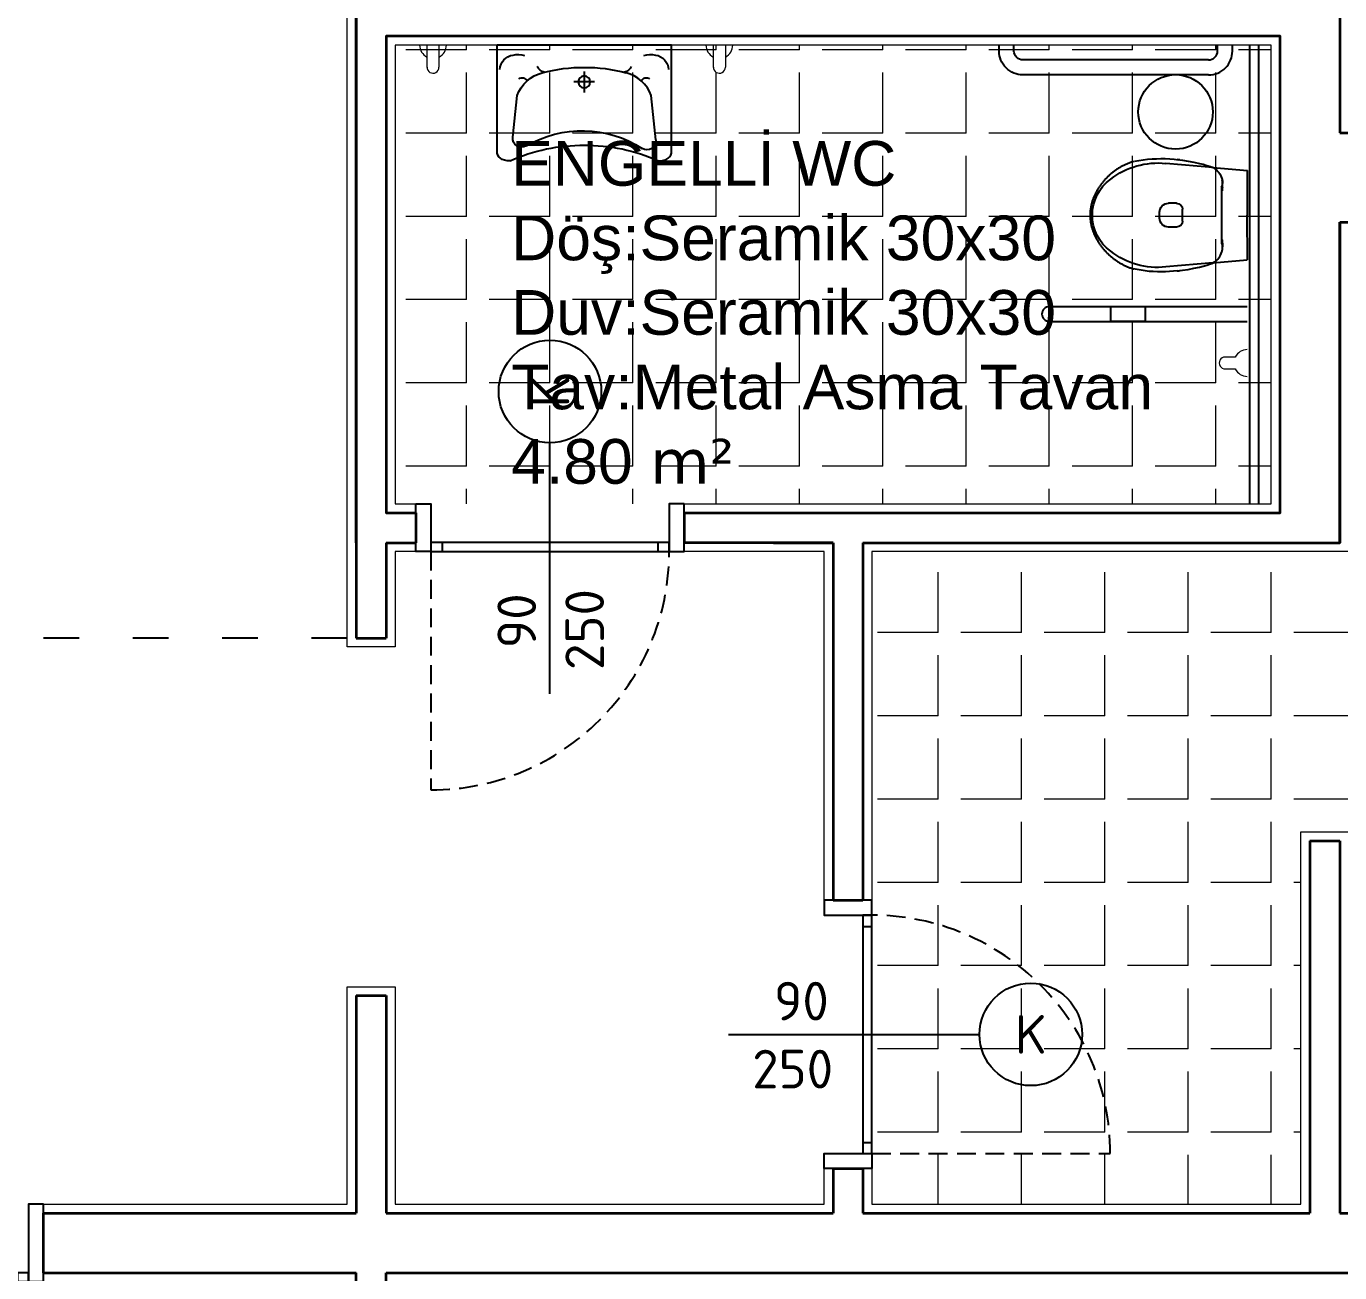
# Model space of a CAD drawing. Header units: millimetres. Extents: x 1443065 to 1517367, y 3763150 to 3779068.
# Drawn here: x 1491921 to 1492361.7, y 3767236.6 to 3767654.9 of the extents above; entities that cross this region are included whole.
import ezdxf
from ezdxf.enums import TextEntityAlignment as Align

# ---------------------------------------------------------------- set-up
doc = ezdxf.new("R2010")
doc.units = ezdxf.units.MM
doc.linetypes.add('ACAD_ISO03W100', pattern=[30, 12, -18])
doc.linetypes.add('HIDDEN', pattern=[9.525, 6.35, -3.175])
for name, color, linetype in [('1 tar halı', 254, 'Continuous'), ('m-DOG_', 4, 'Continuous'), ('m-TFR_', 1, 'Continuous'), ('m-TFR_vitrifiye', 1, 'Continuous'), ('m-YAZ_poz', 7, 'Continuous')]:
    doc.layers.add(name, color=color, linetype=linetype)
for name, color, linetype, lineweight in [('DUVAR', 2, 'Continuous', 35), ('MAHAL', 52, 'Continuous', 13), ('SIVA', 3, 'Continuous', 9), ('tarama', 254, 'Continuous', 5), ('TEFRIS', 165, 'Continuous', 15), ('TEFRİŞ', 102, 'Continuous', 20)]:
    doc.layers.add(name, color=color, linetype=linetype, lineweight=lineweight)
doc.styles.add('mono', font='isocpeur.ttf')
doc.styles.get("Standard").update_dxf_attribs({"font": 'arial.ttf'})

# ---------------------------------------------------------------- blocks, each defined once
blk = doc.blocks.new('90lık')
at = {"layer": 'm-DOG_', "linetype": 'HIDDEN'}
blk.add_line((-5, 13), (-5, 103), dxfattribs=at)
at = {"layer": 'm-DOG_'}
for p, q in [((-81.23, 10), (-81.23, 13)), ((-8.77, 10), (-8.77, 13))]:
    blk.add_line(p, q, dxfattribs=at)
for points in [[(-90, -13), (-85, -13), (-85, 13), (-90, 13)], [(-5, 13), (-85, 13), (-85, 10), (-5, 10)], [(0, -13), (-5, -13), (-5, 13), (0, 13)]]:
    blk.add_lwpolyline(points, close=True, dxfattribs=at)
at = {"layer": 'm-DOG_', "linetype": 'HIDDEN'}
blk.add_arc((-2.66, 15.66), 87.38, 91.5314, 181.7408, dxfattribs=at)
blk = doc.blocks.new('90lık Kqpı')
at = {"layer": 'm-DOG_', "linetype": 'HIDDEN'}
blk.add_line((-8, -5), (-88, -5), dxfattribs=at)
at = {"layer": 'm-DOG_'}
for p, q in [((-5, -8.77), (-8, -8.77)), ((-5, -81.23), (-8, -81.23))]:
    blk.add_line(p, q, dxfattribs=at)
for points in [[(8, 0), (8, -5), (-8, -5), (-8, 0)], [(-8, -5), (-8, -85), (-5, -85), (-5, -5)], [(8, -90), (8, -85), (-8, -85), (-8, -90)]]:
    blk.add_lwpolyline(points, close=True, dxfattribs=at)
at = {"layer": 'm-DOG_', "linetype": 'HIDDEN'}
blk.add_arc((-8, -5), 80, 180, 270, dxfattribs=at)
blk = doc.blocks.new('m-penpoz')
blk.add_line((0, -1.6252), (0, 0))
blk.add_circle((0, 0.332), 0.332)
blk.add_attdef('POZNO', text='', height=0.18).set_placement((0, 0.332), align=Align.MIDDLE)
blk.add_attdef('HEIGHT', text='', height=0.18, rotation=90).set_placement((0.0692, -1.6252), align=Align.TOP_LEFT)
blk.add_attdef('WIDTH', text='', height=0.18, rotation=90).set_placement((0, -1.6252), align=Align.BOTTOM_LEFT)
blk = doc.blocks.new('OCLV1')
for p, q in [((35.55, 29.25), (0, 29.25)), ((0, -29.25), (0, 29.25)), ((30.96, 23.97), (16.92, 22.47)), ((8.88, 0), (15.88, 0)), ((12.38, -3.5), (12.38, 3.5)), ((31.83, -24.06), (16.92, -22.47)), ((35.55, -29.25), (0, -29.25))]:
    blk.add_line(p, q)
blk.add_circle((12.38, 0), 2)
for centre, radius, start, end in [((8.48, 23.14), 5.18, 92.7869, 171.7504), ((10.6, 22.28), 7.43, 167.5161, 197.9013), ((31.28, 20.99), 3, 329.4816, 96.0767), ((94.06, 0.35), 60.45, 156.0466, 180.4214), ((12.68, 20.84), 1.73, 140.2288, 250.2006), ((65.75, 0.66), 37.02, 149.4816, 212.9026), ((6.05, 12.8), 3.15, 10.7732, 69.3648), ((57.85, 0.61), 50.35, 164.4739, 180.7652), ((57.85, -0.61), 50.35, 179.2348, 195.5261), ((94.06, -0.35), 60.45, 179.5786, 203.9534), ((6.05, -12.8), 3.15, 290.6352, 349.2268), ((10.6, -22.28), 7.43, 162.0987, 192.4839), ((12.68, -20.84), 1.73, 109.7994, 219.7712), ((32.15, -21.08), 3, 263.9233, 32.9026), ((8.48, -23.14), 5.18, 188.2496, 267.2131)]:
    blk.add_arc(centre, radius, start, end)
for centre, major_axis, ratio, start_param, end_param in [((35, 24.25), (1.71, 4.87), 0.70459, -1.198851, 0.319239), ((16.1, 15.59), (5.67, 6.26), 0.639354, 0.836924, 2.30376)]:
    blk.add_ellipse(centre, major_axis=major_axis, ratio=ratio, start_param=start_param, end_param=end_param)
at = {"extrusion": (0, 0, -1)}
for centre, major_axis, ratio, start_param, end_param in [((16.1, -15.59), (-5.67, 6.26), 0.639354, 3.978516, 5.445353), ((35, -24.25), (-1.71, 4.87), 0.70459, 1.942741, 3.460831)]:
    blk.add_ellipse(centre, major_axis=major_axis, ratio=ratio, start_param=start_param, end_param=end_param, dxfattribs=at)
blk = doc.blocks.new('Engellei wc lavabo')
at = {"layer": 'TEFRİŞ'}
for p, q in [((-52.73, -7.52), (-52.73, 0)), ((-48.73, 0), (-48.73, -7.47)), ((43.35, -7.52), (43.35, 0)), ((47.35, 0), (47.35, -7.47))]:
    blk.add_line(p, q, dxfattribs=at)
for centre, radius, start, end in [((-50.73, 0), 4.5, 180, 243.6122), ((-50.73, 0), 4.5, 296.3878, 0), ((45.35, 0), 4.5, 180, 243.6122), ((45.35, 0), 4.5, 296.3878, 0), ((-50.73, -7.45), 2, 177.9202, 0.45), ((45.35, -7.45), 2, 177.9202, 0.45)]:
    blk.add_arc(centre, radius, start, end, dxfattribs=at)
at = {"layer": 'm-TFR_', "xscale": -1, "rotation": 90}
blk.add_blockref('OCLV1', (0, 0), dxfattribs=at)
blk = doc.blocks.new('vitra 6107 asma klozet')
for p, q in [((-39.37, 17.62), (-39.11, 17.71)), ((-39.11, 17.71), (-38.85, 17.81)), ((-38.85, 17.81), (-38.58, 17.9)), ((-38.58, 17.9), (-38.31, 17.98)), ((-36.97, 18.26), (-38.31, 17.98)), ((-38.31, 17.98), (-38.07, 18.05)), ((-35.63, 18.5), (-36.97, 18.26)), ((-34.27, 18.69), (-35.63, 18.5)), ((-32.91, 18.84), (-34.27, 18.69)), ((-31.55, 18.94), (-32.91, 18.84)), ((-30.18, 19), (-31.55, 18.94)), ((-28.81, 19.02), (-30.18, 19)), ((-27.45, 19), (-28.81, 19.02)), ((-26.08, 18.93), (-27.45, 19)), ((-24.72, 18.82), (-26.08, 18.93)), ((-23.36, 18.66), (-24.72, 18.82)), ((-23.53, 18.68), (-23.36, 18.66)), ((-23.36, 18.66), (-22.98, 18.62)), ((-22.98, 18.62), (-22.61, 18.57)), ((-22.61, 18.57), (-21.77, 18.47)), ((-21.77, 18.47), (-19.87, 18.18)), ((-19.87, 18.18), (-17.98, 17.82)), ((-17.98, 17.82), (-16.1, 17.39)), ((-46.65, 13.08), (-46.45, 13.28)), ((-46.45, 13.28), (-46.24, 13.46)), ((-46.24, 13.46), (-46.03, 13.65)), ((-46.03, 13.65), (-45.82, 13.83)), ((-45.82, 13.83), (-45.6, 14.01)), ((-45.6, 14.01), (-45.39, 14.19)), ((-45.39, 14.19), (-45.17, 14.37)), ((-45.17, 14.37), (-44.95, 14.54)), ((-44.95, 14.54), (-44.73, 14.71)), ((-44.73, 14.71), (-44.5, 14.87)), ((-44.5, 14.87), (-44.28, 15.03)), ((-44.28, 15.03), (-44.05, 15.19)), ((-44.05, 15.19), (-43.82, 15.34)), ((-43.82, 15.34), (-43.59, 15.5)), ((-43.59, 15.5), (-43.36, 15.65)), ((-43.36, 15.65), (-43.12, 15.79)), ((-43.12, 15.79), (-42.88, 15.94)), ((-42.88, 15.94), (-42.64, 16.08)), ((-42.64, 16.08), (-42.4, 16.22)), ((-42.4, 16.22), (-42.16, 16.35)), ((-42.16, 16.35), (-41.91, 16.48)), ((-41.91, 16.48), (-41.66, 16.61)), ((-41.66, 16.61), (-41.41, 16.74)), ((-41.41, 16.74), (-41.16, 16.86)), ((-41.16, 16.86), (-40.91, 16.98)), ((-40.91, 16.98), (-40.66, 17.09)), ((-40.66, 17.09), (-40.41, 17.2)), ((-40.41, 17.2), (-40.15, 17.31)), ((-40.15, 17.31), (-39.89, 17.42)), ((-39.89, 17.42), (-39.63, 17.52)), ((-39.63, 17.52), (-39.37, 17.62)), ((-11.59, 16.01), (-27.38, 17.38)), ((-16.1, 17.39), (-14.85, 17.08)), ((-14.85, 17.08), (-13.61, 16.73)), ((-13.61, 16.73), (-12.37, 16.34)), ((-12.37, 16.34), (-11.91, 16.16)), ((-11.91, 16.16), (-11.46, 15.95)), ((-11.59, 16.01), (0, 15)), ((-11.46, 15.95), (-11.02, 15.69)), ((-11.02, 15.69), (-10.6, 15.39)), ((-10.6, 15.39), (-10.22, 15.07)), ((-10.22, 15.07), (-9.87, 14.71)), ((-9.87, 14.71), (-9.54, 14.32)), ((-9.54, 14.32), (-9.25, 13.9)), ((-9.25, 13.9), (-8.96, 13.4)), ((-8.96, 13.4), (-8.72, 12.87)), ((0.03, 15), (0, 0)), ((-50.16, 8.77), (-50.01, 9.01)), ((-50.01, 9.01), (-49.86, 9.24)), ((-49.86, 9.24), (-49.71, 9.47)), ((-49.71, 9.47), (-49.55, 9.7)), ((-49.55, 9.7), (-49.39, 9.93)), ((-49.39, 9.93), (-49.22, 10.16)), ((-49.22, 10.16), (-49.06, 10.39)), ((-49.06, 10.39), (-48.89, 10.61)), ((-48.89, 10.61), (-48.72, 10.83)), ((-48.72, 10.83), (-48.54, 11.05)), ((-48.54, 11.05), (-48.37, 11.26)), ((-48.37, 11.26), (-48.19, 11.47)), ((-48.19, 11.47), (-48, 11.68)), ((-48, 11.68), (-47.82, 11.89)), ((-47.82, 11.89), (-47.63, 12.09)), ((-47.63, 12.09), (-47.44, 12.3)), ((-47.44, 12.3), (-47.25, 12.5)), ((-47.25, 12.5), (-47.05, 12.7)), ((-47.05, 12.7), (-46.85, 12.89)), ((-46.85, 12.89), (-46.65, 13.08)), ((-8.72, 12.87), (-8.53, 12.32)), ((-8.7, 9.61), (-8.72, 9.65)), ((-8.72, 9.65), (-8.72, 9.65)), ((-8.69, 9.58), (-8.7, 9.61)), ((-8.7, 9.55), (-8.67, 9.56)), ((-8.69, 9.55), (-8.7, 9.55)), ((-8.69, -9.58), (-8.69, 9.58)), ((-8.68, 9.55), (-8.69, 9.55)), ((-8.5, 9.5), (-8.69, 9.5)), ((-8.64, 9.55), (-8.68, 9.55)), ((-8.67, 9.56), (-8.64, 9.58)), ((-8.64, 9.58), (-8.62, 9.61)), ((-8.61, 9.55), (-8.64, 9.55)), ((-8.62, 9.61), (-8.62, 9.65)), ((-8.57, 9.55), (-8.61, 9.55)), ((-8.55, 9.55), (-8.57, 9.55)), ((-8.52, 9.56), (-8.55, 9.55)), ((-8.53, 12.31), (-8.52, 12.29)), ((-8.52, 12.29), (-8.52, 12.27)), ((-8.52, 12.27), (-8.51, 12.24)), ((-8.5, 9.56), (-8.52, 9.56)), ((-8.51, 12.24), (-8.5, 12.2)), ((-8.5, 12.2), (-8.49, 12.16)), ((-8.49, 9.56), (-8.5, 9.56)), ((-8.45, 9.5), (-8.5, 9.5)), ((-8.49, 12.16), (-8.48, 12.13)), ((-8.47, 9.56), (-8.49, 9.56)), ((-8.48, 12.13), (-8.47, 12.1)), ((-8.47, 12.1), (-8.46, 12.07)), ((-8.46, 9.56), (-8.47, 9.56)), ((-8.46, 12.07), (-8.45, 12.04)), ((-8.45, 9.56), (-8.46, 9.56)), ((-8.45, 12.04), (-8.45, 12.02)), ((-8.45, 12.02), (-8.44, 12)), ((-8.45, 9.56), (-8.45, 9.56)), ((-8.44, 9.56), (-8.45, 9.56)), ((-8.44, 9.5), (-8.45, 9.5)), ((-8.44, 12), (-8.44, 11.98)), ((-8.44, 11.98), (-8.43, 11.98)), ((-8.44, 11.92), (-8.4, 11.74)), ((-8.43, 9.57), (-8.44, 9.57)), ((-8.44, 9.57), (-8.44, 9.56)), ((-8.43, 11.98), (-8.43, 11.98)), ((-8.43, 11.96), (-8.35, 11.53)), ((-8.39, 9.59), (-8.43, 9.57)), ((-8.43, 9.57), (-8.43, 9.57)), ((-8.43, 9.57), (-8.43, 9.57)), ((-8.4, 11.74), (-8.37, 11.57)), ((-8.35, 9.6), (-8.39, 9.59)), ((-8.37, 11.57), (-8.34, 11.35)), ((-8.35, 11.53), (-8.3, 11.09)), ((-8.35, 9.6), (-8.32, 9.62)), ((-8.34, 11.35), (-8.32, 11.12)), ((-8.32, 11.12), (-8.31, 10.89)), ((-8.32, 9.62), (-8.3, 9.66)), ((-8.31, 10.89), (-8.3, 10.66)), ((-8.3, 11.09), (-8.29, 10.66)), ((-8.3, 10.66), (-8.3, 10.18)), ((-8.3, 10.66), (-8.29, 10.66)), ((-8.3, 10.18), (-8.3, 9.7)), ((-8.3, 9.66), (-8.29, 9.69)), ((-8.29, 10.13), (-8.29, 10.66)), ((-8.29, 9.69), (-8.29, 10.13)), ((-8.29, 9.35), (-8.29, 8.44)), ((-52.17, 4.27), (-52.11, 4.5)), ((-52.11, 4.5), (-52.04, 4.73)), ((-52.04, 4.73), (-51.97, 4.96)), ((-51.97, 4.96), (-51.89, 5.18)), ((-51.89, 5.18), (-51.81, 5.4)), ((-51.81, 5.4), (-51.73, 5.63)), ((-51.73, 5.63), (-51.64, 5.85)), ((-51.64, 5.85), (-51.55, 6.07)), ((-51.55, 6.07), (-51.46, 6.29)), ((-51.46, 6.29), (-51.36, 6.51)), ((-51.36, 6.51), (-51.26, 6.74)), ((-51.26, 6.74), (-51.16, 6.96)), ((-51.16, 6.96), (-51.05, 7.18)), ((-51.05, 7.18), (-50.94, 7.4)), ((-50.94, 7.4), (-50.82, 7.62)), ((-50.82, 7.62), (-50.7, 7.84)), ((-50.7, 7.84), (-50.57, 8.07)), ((-50.57, 8.07), (-50.44, 8.3)), ((-50.44, 8.3), (-50.3, 8.54)), ((-50.3, 8.54), (-50.16, 8.77)), ((-8.6, 8.12), (-8.69, 8.11)), ((-8.58, 8.13), (-8.6, 8.12)), ((-8.56, 8.13), (-8.58, 8.13)), ((-8.55, 8.13), (-8.56, 8.13)), ((-8.53, 8.14), (-8.55, 8.13)), ((-8.52, 8.14), (-8.53, 8.14)), ((-8.5, 8.14), (-8.52, 8.14)), ((-8.49, 8.15), (-8.5, 8.14)), ((-8.47, 8.16), (-8.49, 8.15)), ((-8.46, 8.16), (-8.47, 8.16)), ((-8.44, 8.17), (-8.46, 8.16)), ((-8.42, 8.18), (-8.44, 8.17)), ((-8.4, 8.2), (-8.42, 8.18)), ((-8.39, 8.21), (-8.4, 8.2)), ((-8.37, 8.23), (-8.39, 8.21)), ((-8.35, 8.25), (-8.37, 8.23)), ((-8.34, 8.27), (-8.35, 8.25)), ((-8.32, 8.29), (-8.34, 8.27)), ((-8.31, 8.32), (-8.32, 8.29)), ((-8.3, 8.35), (-8.31, 8.32)), ((-8.29, 8.38), (-8.3, 8.35)), ((-8.29, 8.43), (-8.29, 8.41)), ((-8.29, 8.41), (-8.29, 8.38)), ((-52.75, 0.47), (-52.74, 0.71)), ((-52.75, 0.23), (-52.75, 0.47)), ((-52.75, 0.12), (-52.75, 0.23)), ((-52.75, 0), (-52.75, 0.12)), ((-52.75, -0.04), (-52.75, 0)), ((-52.75, 0), (-52.75, 0)), ((-52.75, 0), (-52.75, 0)), ((-52.74, 0.71), (-52.73, 0.95)), ((-52.73, 0.95), (-52.71, 1.19)), ((-52.71, 1.19), (-52.69, 1.43)), ((-52.69, 1.43), (-52.67, 1.67)), ((-52.67, 1.67), (-52.64, 1.91)), ((-52.64, 1.91), (-52.61, 2.15)), ((-52.61, 2.15), (-52.57, 2.38)), ((-52.57, 2.38), (-52.54, 2.62)), ((-52.54, 2.62), (-52.5, 2.86)), ((-52.5, 2.86), (-52.45, 3.1)), ((-52.45, 3.1), (-52.4, 3.33)), ((-52.4, 3.33), (-52.35, 3.57)), ((-52.35, 3.57), (-52.29, 3.8)), ((-52.29, 3.8), (-52.23, 4.04)), ((-52.23, 4.04), (-52.17, 4.27)), ((-29.44, 1), (-29.44, -1)), ((-23.71, 4), (-26.44, 4)), ((-21.71, 2), (-21.71, -2)), ((0, -15), (0, 0)), ((-52.75, -0.08), (-52.75, -0.04)), ((-52.75, -0.32), (-52.75, -0.08)), ((-52.74, -0.56), (-52.75, -0.32)), ((-52.73, -0.8), (-52.74, -0.56)), ((-52.72, -1.04), (-52.73, -0.8)), ((-52.7, -1.28), (-52.72, -1.04)), ((-52.68, -1.52), (-52.7, -1.28)), ((-52.66, -1.75), (-52.68, -1.52)), ((-52.63, -1.99), (-52.66, -1.75)), ((-52.6, -2.23), (-52.63, -1.99)), ((-52.56, -2.47), (-52.6, -2.23)), ((-52.52, -2.71), (-52.56, -2.47)), ((-52.48, -2.94), (-52.52, -2.71)), ((-52.43, -3.18), (-52.48, -2.94)), ((-52.38, -3.42), (-52.43, -3.18)), ((-52.33, -3.65), (-52.38, -3.42)), ((-52.27, -3.88), (-52.33, -3.65)), ((-52.22, -4.11), (-52.27, -3.88)), ((-52.15, -4.34), (-52.22, -4.11)), ((-52.09, -4.57), (-52.15, -4.34)), ((-23.71, -4), (-26.44, -4)), ((-52.02, -4.8), (-52.09, -4.57)), ((-51.94, -5.03), (-52.02, -4.8)), ((-51.86, -5.25), (-51.94, -5.03)), ((-51.78, -5.48), (-51.86, -5.25)), ((-51.7, -5.71), (-51.78, -5.48)), ((-51.61, -5.94), (-51.7, -5.71)), ((-51.51, -6.16), (-51.61, -5.94)), ((-51.42, -6.39), (-51.51, -6.16)), ((-51.32, -6.62), (-51.42, -6.39)), ((-51.21, -6.85), (-51.32, -6.62)), ((-51.1, -7.07), (-51.21, -6.85)), ((-50.99, -7.29), (-51.1, -7.07)), ((-50.89, -7.5), (-50.99, -7.29)), ((-50.76, -7.74), (-50.89, -7.5)), ((-50.62, -7.98), (-50.76, -7.74)), ((-50.49, -8.22), (-50.62, -7.98)), ((-50.35, -8.46), (-50.49, -8.22)), ((-50.2, -8.7), (-50.35, -8.46)), ((-50.05, -8.94), (-50.2, -8.7)), ((-8.69, -8.11), (-8.6, -8.12)), ((-8.6, -8.12), (-8.58, -8.13)), ((-8.58, -8.13), (-8.56, -8.13)), ((-8.56, -8.13), (-8.55, -8.13)), ((-8.55, -8.13), (-8.53, -8.14)), ((-8.53, -8.14), (-8.51, -8.14)), ((-8.51, -8.14), (-8.5, -8.15)), ((-8.5, -8.15), (-8.48, -8.15)), ((-8.48, -8.15), (-8.46, -8.16)), ((-8.46, -8.16), (-8.44, -8.17)), ((-8.44, -8.17), (-8.43, -8.18)), ((-8.43, -8.18), (-8.41, -8.2)), ((-8.41, -8.2), (-8.39, -8.21)), ((-8.39, -8.21), (-8.37, -8.23)), ((-8.37, -8.23), (-8.35, -8.25)), ((-8.35, -8.25), (-8.33, -8.28)), ((-8.33, -8.28), (-8.32, -8.3)), ((-8.32, -8.3), (-8.31, -8.33)), ((-8.31, -8.33), (-8.3, -8.36)), ((-8.3, -8.36), (-8.29, -8.39)), ((-8.29, -8.39), (-8.29, -8.42)), ((-8.29, -8.42), (-8.29, -8.43)), ((-8.29, -8.43), (-8.29, -8.44)), ((-8.29, -8.43), (-8.29, -9.35)), ((-49.9, -9.18), (-50.05, -8.94)), ((-49.75, -9.41), (-49.9, -9.18)), ((-49.59, -9.64), (-49.75, -9.41)), ((-49.43, -9.87), (-49.59, -9.64)), ((-49.27, -10.1), (-49.43, -9.87)), ((-49.1, -10.33), (-49.27, -10.1)), ((-48.93, -10.55), (-49.1, -10.33)), ((-48.76, -10.77), (-48.93, -10.55)), ((-48.59, -10.99), (-48.76, -10.77)), ((-48.41, -11.2), (-48.59, -10.99)), ((-48.23, -11.42), (-48.41, -11.2)), ((-48.05, -11.63), (-48.23, -11.42)), ((-47.87, -11.83), (-48.05, -11.63)), ((-47.68, -12.04), (-47.87, -11.83)), ((-47.49, -12.24), (-47.68, -12.04)), ((-47.3, -12.45), (-47.49, -12.24)), ((-47.1, -12.64), (-47.3, -12.45)), ((-46.91, -12.84), (-47.1, -12.64)), ((-46.71, -13.03), (-46.91, -12.84)), ((-46.5, -13.22), (-46.71, -13.03)), ((-8.96, -13.4), (-8.72, -12.87)), ((-8.7, -9.61), (-8.72, -9.65)), ((-8.72, -9.65), (-8.72, -9.65)), ((-8.72, -12.87), (-8.53, -12.32)), ((-8.7, -9.55), (-8.67, -9.56)), ((-8.69, -9.58), (-8.7, -9.61)), ((-8.5, -9.5), (-8.69, -9.5)), ((-8.67, -9.55), (-8.66, -9.55)), ((-8.67, -9.56), (-8.64, -9.58)), ((-8.66, -9.55), (-8.64, -9.55)), ((-8.64, -9.55), (-8.61, -9.55)), ((-8.64, -9.58), (-8.62, -9.61)), ((-8.62, -9.61), (-8.62, -9.65)), ((-8.61, -9.55), (-8.58, -9.55)), ((-8.58, -9.55), (-8.55, -9.55)), ((-8.55, -9.55), (-8.52, -9.56)), ((-8.53, -12.32), (-8.51, -12.26)), ((-8.52, -9.56), (-8.5, -9.56)), ((-8.51, -12.26), (-8.48, -12.13)), ((-8.45, -9.5), (-8.5, -9.5)), ((-8.5, -9.56), (-8.49, -9.56)), ((-8.49, -9.56), (-8.47, -9.56)), ((-8.48, -12.13), (-8.45, -12.02)), ((-8.47, -9.56), (-8.45, -9.56)), ((-8.44, -9.5), (-8.45, -9.5)), ((-8.45, -9.56), (-8.44, -9.56)), ((-8.45, -9.56), (-8.45, -9.56)), ((-8.45, -12.02), (-8.43, -11.96)), ((-8.44, -9.56), (-8.44, -9.57)), ((-8.44, -9.57), (-8.43, -9.57)), ((-8.4, -11.74), (-8.44, -11.91)), ((-8.43, -9.57), (-8.43, -9.57)), ((-8.43, -9.57), (-8.39, -9.59)), ((-8.43, -9.57), (-8.43, -9.57)), ((-8.43, -11.96), (-8.33, -11.37)), ((-8.43, -11.96), (-8.43, -11.96)), ((-8.37, -11.57), (-8.4, -11.74)), ((-8.39, -9.59), (-8.35, -9.6)), ((-8.34, -11.35), (-8.37, -11.57)), ((-8.35, -9.6), (-8.32, -9.62)), ((-8.32, -11.12), (-8.34, -11.35)), ((-8.33, -11.37), (-8.3, -11.02)), ((-8.32, -9.62), (-8.3, -9.66)), ((-8.31, -10.89), (-8.32, -11.12)), ((-8.3, -10.66), (-8.31, -10.89)), ((-8.3, -9.66), (-8.29, -9.69)), ((-8.3, -9.7), (-8.3, -10.18)), ((-8.3, -10.18), (-8.3, -10.66)), ((-8.3, -10.66), (-8.29, -10.66)), ((-8.3, -11.02), (-8.29, -10.66)), ((-8.29, -9.69), (-8.29, -10.18)), ((-8.29, -10.18), (-8.29, -10.66)), ((-46.3, -13.41), (-46.5, -13.22)), ((-46.09, -13.6), (-46.3, -13.41)), ((-45.88, -13.78), (-46.09, -13.6)), ((-45.67, -13.96), (-45.88, -13.78)), ((-45.45, -14.14), (-45.67, -13.96)), ((-45.23, -14.31), (-45.45, -14.14)), ((-45.02, -14.49), (-45.23, -14.31)), ((-44.8, -14.65), (-45.02, -14.49)), ((-44.57, -14.82), (-44.8, -14.65)), ((-44.34, -14.98), (-44.57, -14.82)), ((-44.11, -15.15), (-44.34, -14.98)), ((-43.88, -15.3), (-44.11, -15.15)), ((-43.65, -15.46), (-43.88, -15.3)), ((-43.42, -15.61), (-43.65, -15.46)), ((-43.18, -15.76), (-43.42, -15.61)), ((-42.94, -15.9), (-43.18, -15.76)), ((-42.7, -16.04), (-42.94, -15.9)), ((-42.46, -16.18), (-42.7, -16.04)), ((-42.22, -16.32), (-42.46, -16.18)), ((-41.97, -16.45), (-42.22, -16.32)), ((-41.73, -16.58), (-41.97, -16.45)), ((-41.48, -16.7), (-41.73, -16.58)), ((-41.23, -16.83), (-41.48, -16.7)), ((-40.98, -16.94), (-41.23, -16.83)), ((-40.73, -17.06), (-40.98, -16.94)), ((-40.48, -17.17), (-40.73, -17.06)), ((-40.22, -17.28), (-40.48, -17.17)), ((-39.96, -17.39), (-40.22, -17.28)), ((-39.7, -17.49), (-39.96, -17.39)), ((-39.44, -17.59), (-39.7, -17.49)), ((-39.18, -17.69), (-39.44, -17.59)), ((-11.59, -16.01), (-27.38, -17.38)), ((-17.98, -17.82), (-16.1, -17.39)), ((-16.1, -17.39), (-14.85, -17.08)), ((-14.85, -17.08), (-13.61, -16.73)), ((-13.61, -16.73), (-12.37, -16.34)), ((-12.37, -16.34), (-11.91, -16.16)), ((-11.91, -16.16), (-11.46, -15.95)), ((-11.59, -16.01), (0.04, -15)), ((-11.46, -15.95), (-11.02, -15.69)), ((-11.02, -15.69), (-10.6, -15.39)), ((-10.6, -15.39), (-10.22, -15.07)), ((-10.22, -15.07), (-9.87, -14.71)), ((-9.87, -14.71), (-9.54, -14.32)), ((-9.54, -14.32), (-9.25, -13.9)), ((-9.25, -13.9), (-8.96, -13.4)), ((-38.91, -17.78), (-39.18, -17.69)), ((-38.65, -17.87), (-38.91, -17.78)), ((-38.38, -17.96), (-38.65, -17.87)), ((-38.07, -18.05), (-38.38, -17.96)), ((-37.85, -18.12), (-36.39, -18.39)), ((-36.39, -18.39), (-34.92, -18.6)), ((-34.92, -18.6), (-33.45, -18.77)), ((-33.45, -18.77), (-31.97, -18.89)), ((-31.97, -18.89), (-30.5, -18.97)), ((-30.5, -18.97), (-29.01, -19)), ((-29.01, -19), (-27.53, -18.98)), ((-27.53, -18.98), (-26.05, -18.91)), ((-26.05, -18.91), (-24.58, -18.79)), ((-24.58, -18.79), (-23.11, -18.63)), ((-23.11, -18.63), (-23.49, -18.67)), ((-22.88, -18.61), (-23.11, -18.63)), ((-22.65, -18.58), (-22.88, -18.61)), ((-22.65, -18.58), (-21.77, -18.47)), ((-21.77, -18.47), (-19.87, -18.18)), ((-19.87, -18.18), (-17.98, -17.82))]:
    blk.add_line(p, q)
for centre, radius, start, end in [((-30.06, -8.21), 25.73, 84.0221, 127.7815), ((-37, 0), 15, 126.0666, 180), ((-8.44, 9.35), 0.15, 0, 90), ((-37, 0), 15, 180, 233.9334), ((-26.44, 1), 3, 90, 180), ((-23.71, 2), 2, 0, 90), ((-26.44, -1), 3, 180, 270), ((-23.71, -2), 2, 270, 0), ((-30.06, 8.21), 25.73, 232.2185, 275.9779), ((-8.44, -9.35), 0.15, 270, 0)]:
    blk.add_arc(centre, radius, start, end)

msp = doc.modelspace()

# ---------------------------------------------------------------- hatches: boundary and pattern name
at = {"layer": 'tarama'}
h = msp.add_hatch(dxfattribs=at)
h.set_pattern_fill('ANGLE', color=256, scale=4, angle=90, style=0)
h.set_pattern_definition([(90, (-1408.13, -59043.409), (-27.94, 2e-15), [20.32, -7.62]), (180, (-1408.13, -59043.409), (-3e-15, -27.94), [20.32, -7.62])])
h.paths.add_polyline_path([(1492044.74, 3767494.56), (1492338.74, 3767494.56), (1492338.74, 3767648.56), (1492044.74, 3767648.56)])
h = msp.add_hatch(dxfattribs=at)
h.set_pattern_fill('ANGLE', color=256, scale=4, angle=90, style=0)
h.set_pattern_definition([(90, (-15163.95, -59043.389), (-27.94, 2e-15), [20.32, -7.62]), (180, (-15163.95, -59043.389), (-3e-15, -27.94), [20.32, -7.62])])
h.paths.add_polyline_path([(1492204.74, 3767259.56), (1492348.74, 3767259.56), (1492348.74, 3767384.56), (1492364.74, 3767384.56), (1492364.74, 3767316.56), (1492628.74, 3767316.56), (1492628.74, 3767329.58), (1492764.74, 3767329.58), (1492764.74, 3767259.58), (1493351.55, 3767259.58), (1493351.55, 3767436.08), (1493335.99, 3767436.08), (1493335.99, 3767452.08), (1493351.55, 3767452.08), (1493351.55, 3767586.08), (1493250.99, 3767586.08), (1493250.99, 3767452.08), (1493261.99, 3767452.08), (1493261.99, 3767436.08), (1493219.99, 3767436.08), (1493219.99, 3767452.08), (1493234.99, 3767452.08), (1493234.99, 3767586.08), (1493134.42, 3767586.08), (1493134.42, 3767452.08), (1493145.99, 3767452.08), (1493145.99, 3767436.08), (1493094.86, 3767436.08), (1493094.86, 3767452.08), (1493118.42, 3767452.08), (1493118.42, 3767586.08), (1493009.86, 3767586.08), (1493009.86, 3767452.08), (1493020.86, 3767452.08), (1493020.86, 3767436.08), (1492978.86, 3767436.08), (1492978.86, 3767452.08), (1492993.86, 3767452.08), (1492993.86, 3767586.08), (1492893.3, 3767586.08), (1492893.3, 3767452.08), (1492904.86, 3767452.08), (1492904.86, 3767436.08), (1492864.74, 3767436.08), (1492864.74, 3767452.08), (1492877.3, 3767452.08), (1492877.3, 3767586.08), (1492774.74, 3767586.08), (1492774.74, 3767452.08), (1492790.74, 3767452.08), (1492790.74, 3767436.08), (1492758.74, 3767436.08), (1492758.74, 3767529.08), (1492364.74, 3767529.08), (1492364.74, 3767478.56), (1492204.74, 3767478.56)])

# ---------------------------------------------------------------- linework, layer by layer
at = {"layer": '1 tar halı', "linetype": 'ACAD_ISO03W100'}
msp.add_line((1492028.74, 3767449.56), (1491819.8, 3767449.56), dxfattribs=at)
at = {"layer": 'DUVAR'}
for p, q in [((1492361.74, 3767619.08), (1492751.74, 3767619.08)), ((1492361.74, 3767589.08), (1492761.74, 3767589.08)), ((1492051.74, 3767491.56), (1492051.74, 3767481.56)), ((1492141.74, 3767491.56), (1492141.74, 3767481.56)), ((1492041.74, 3767481.56), (1492041.74, 3767449.56)), ((1492191.74, 3767481.56), (1492141.74, 3767481.56)), ((1492191.74, 3767481.56), (1492191.74, 3767361.56)), ((1492201.74, 3767481.56), (1492201.74, 3767361.56)), ((1492031.74, 3767449.56), (1492041.74, 3767449.56)), ((1492351.74, 3767381.56), (1492351.74, 3767256.56)), ((1492361.74, 3767381.56), (1492361.74, 3767256.56)), ((1492191.74, 3767361.56), (1492201.74, 3767361.56)), ((1492031.74, 3767329.56), (1492031.74, 3767256.56)), ((1492031.74, 3767329.56), (1492041.74, 3767329.56)), ((1492041.74, 3767329.56), (1492041.74, 3767256.56)), ((1492191.74, 3767271.56), (1492201.74, 3767271.56)), ((1492191.74, 3767271.56), (1492191.74, 3767256.56)), ((1492201.74, 3767271.56), (1492201.74, 3767256.56)), ((1491926.8, 3767256.58), (1492031.74, 3767256.58)), ((1491926.8, 3767236.58), (1491926.8, 3767256.58)), ((1492041.74, 3767256.56), (1492191.74, 3767256.56)), ((1492201.74, 3767256.56), (1492351.74, 3767256.56)), ((1492361.74, 3767256.56), (1492631.74, 3767256.56)), ((1491926.8, 3767236.58), (1492031.74, 3767236.58)), ((1492031.74, 3767226.58), (1492031.74, 3767236.58)), ((1492041.74, 3767236.58), (1492631.74, 3767236.58)), ((1492041.74, 3767226.58), (1492041.74, 3767236.58))]:
    msp.add_line(p, q, dxfattribs=at)
for points in [[(1492031.74, 3767481.56), (1492031.74, 3767847.57)], [(1492031.74, 3767811.56), (1492031.74, 3767449.56)], [(1492201.74, 3767811.56), (1492361.74, 3767811.56), (1492361.74, 3767619.08)], [(1492031.74, 3767661.56), (1492031.74, 3767481.56)], [(1492341.74, 3767651.56), (1492041.74, 3767651.56)], [(1492141.74, 3767491.56), (1492341.74, 3767491.56), (1492341.74, 3767651.56), (1492041.74, 3767651.56), (1492041.74, 3767491.56), (1492051.74, 3767491.56)], [(1492201.74, 3767481.56), (1492361.74, 3767481.56), (1492361.74, 3767589.08)], [(1492361.74, 3767589.08), (1492361.74, 3767481.56)], [(1492041.74, 3767481.56), (1492051.74, 3767481.56)], [(1492171.74, 3767481.56), (1492191.74, 3767481.56)], [(1492351.74, 3767381.56), (1492361.74, 3767381.56)], [(1492031.74, 3767329.56), (1492041.74, 3767329.56)]]:
    msp.add_lwpolyline(points, dxfattribs=at)
at = {"layer": 'm-TFR_'}
for points in [[(1492317.73, 3767638.56), (1492255.44, 3767638.56, -0.414214), (1492247.44, 3767646.56), (1492247.44, 3767648.56)], [(1492317.73, 3767643.56), (1492255.44, 3767643.56, -0.414214), (1492252.44, 3767646.56), (1492252.44, 3767648.56)], [(1492317.73, 3767643.56, 0.414214), (1492320.73, 3767646.56), (1492320.73, 3767648.56)], [(1492317.73, 3767638.56, 0.414214), (1492325.73, 3767646.56), (1492325.73, 3767648.56)]]:
    msp.add_lwpolyline(points, format="xyb", dxfattribs=at)
at = {"layer": 'm-TFR_vitrifiye'}
for p, q in [((1492331.55, 3767494.56), (1492331.55, 3767648.56)), ((1492334.55, 3767494.56), (1492334.55, 3767648.56)), ((1492361.74, 3767619.08), (1492751.74, 3767619.08)), ((1492264.32, 3767560.8), (1492330.73, 3767560.8)), ((1492264.32, 3767555.8), (1492330.73, 3767555.8))]:
    msp.add_line(p, q, dxfattribs=at)
msp.add_lwpolyline([(1492296.47, 3767555.8), (1492284.88, 3767555.8), (1492284.88, 3767560.8), (1492296.47, 3767560.8)], close=True, dxfattribs=at)
msp.add_circle((1492306.65, 3767626.12), 12.5, dxfattribs=at)
msp.add_arc((1492264.32, 3767558.3), 2.5, 90, 270, dxfattribs=at)
at = {"layer": 'SIVA'}
for points in [[(1492051.74, 3767478.56), (1492044.74, 3767478.56), (1492044.74, 3767446.56), (1492028.74, 3767446.56), (1492028.74, 3767850.57), (1492044.74, 3767850.57), (1492044.74, 3767814.56), (1492051.74, 3767814.56)], [(1492141.74, 3767494.56), (1492338.74, 3767494.56), (1492338.74, 3767648.56), (1492044.74, 3767648.56), (1492044.74, 3767494.56), (1492051.74, 3767494.56)], [(1493020.86, 3767436.08), (1492978.86, 3767436.08), (1492978.86, 3767452.08), (1492993.86, 3767452.08), (1492993.86, 3767586.08), (1492893.3, 3767586.08), (1492893.3, 3767452.08), (1492904.86, 3767452.08), (1492904.86, 3767436.08), (1492864.74, 3767436.08), (1492864.74, 3767452.08), (1492877.3, 3767452.08), (1492877.3, 3767586.08), (1492774.74, 3767586.08), (1492774.74, 3767452.08), (1492790.74, 3767452.08), (1492790.74, 3767436.08), (1492758.74, 3767436.08), (1492758.74, 3767586.08), (1492364.74, 3767586.08), (1492364.74, 3767478.56), (1492204.74, 3767478.56), (1492204.74, 3767361.56)], [(1492188.74, 3767361.56), (1492188.74, 3767478.56), (1492141.74, 3767478.56)], [(1492204.74, 3767271.56), (1492204.74, 3767259.56), (1492348.74, 3767259.56), (1492348.74, 3767384.56), (1492364.74, 3767384.56), (1492364.74, 3767259.56), (1492628.74, 3767259.56), (1492628.74, 3767329.58), (1492764.74, 3767329.58), (1492764.74, 3767259.58), (1493351.55, 3767259.58)], [(1491926.8, 3767259.58), (1492028.74, 3767259.58), (1492028.74, 3767332.56), (1492044.74, 3767332.56), (1492044.74, 3767259.56), (1492188.74, 3767259.56), (1492188.74, 3767271.56)]]:
    msp.add_lwpolyline(points, dxfattribs=at)
at = {"layer": 'TEFRİŞ'}
for p, q in [((1492326.69, 3767543.86), (1492323.26, 3767543.86)), ((1492323.2, 3767539.86), (1492326.69, 3767539.86))]:
    msp.add_line(p, q, dxfattribs=at)
for centre, radius, start, end in [((1492323.28, 3767541.86), 2, 89.55, 272.0798), ((1492330.73, 3767541.86), 4.5, 90, 153.6122), ((1492330.73, 3767541.86), 4.5, 206.3878, 270)]:
    msp.add_arc(centre, radius, start, end, dxfattribs=at)

# ---------------------------------------------------------------- block references
at = {"layer": 'm-TFR_vitrifiye', "xscale": -1, "rotation": 180}
msp.add_blockref('vitra 6107 asma klozet', (1492330.73, 3767591.46), dxfattribs=at)
at = {"layer": 'm-TFR_vitrifiye', "rotation": 180}
msp.add_blockref('90lık', (1491836.8, 3767246.58), dxfattribs=at)
at = {"layer": 'm-YAZ_poz'}
ref = msp.add_blockref('m-penpoz', (1492096.74, 3767515.1), dxfattribs=dict(at, xscale=51.83999999999998, yscale=51.83999999999998, zscale=51.83999999999998, rotation=0.0004505966874107999))
ref.add_attrib('WIDTH', '90', dxfattribs={"layer": '0', "height": 12.96, "rotation": 90, "style": 'mono'}).set_placement((1492095.95, 3767464.55), align=Align.BOTTOM_RIGHT)
ref.add_attrib('HEIGHT', '250', dxfattribs={"layer": '0', "height": 12.96, "rotation": 90, "style": 'mono'}).set_placement((1492118.75, 3767466), align=Align.BOTTOM_RIGHT)
ref.add_attrib('POZNO', 'K', dxfattribs={"layer": '0', "height": 12.96, "rotation": 90, "style": 'mono'}).set_placement((1492096.74, 3767532.31), align=Align.MIDDLE_CENTER)
ref = msp.add_blockref('m-penpoz', (1492240.86, 3767316.56), dxfattribs=dict(at, xscale=51.83999999999998, yscale=51.83999999999998, zscale=51.83999999999998, rotation=270.0004505966874))
ref.add_attrib('WIDTH', '90', dxfattribs={"layer": '0', "height": 12.96, "style": 'mono'}).set_placement((1492190.31, 3767317.35), align=Align.BOTTOM_RIGHT)
ref.add_attrib('HEIGHT', '250', dxfattribs={"layer": '0', "height": 12.96, "style": 'mono'}).set_placement((1492191.76, 3767294.55), align=Align.BOTTOM_RIGHT)
ref.add_attrib('POZNO', 'K', dxfattribs={"layer": '0', "height": 12.96, "style": 'mono'}).set_placement((1492258.07, 3767316.56), align=Align.MIDDLE_CENTER)
at = {"layer": 'TEFRIS', "color": 6, "lineweight": 18}
msp.add_blockref('Engellei wc lavabo', (1492108.23, 3767648.56), dxfattribs=at)
for p, rotation in [((1492051.74, 3767486.58), 89.99999999999999), ((1492196.74, 3767271.56), 180)]:
    msp.add_blockref('90lık Kqpı', p, dxfattribs=dict(at, rotation=rotation))

# ---------------------------------------------------------------- texts
at = {"layer": 'MAHAL', "insert": (1492083.71, 3767501.12), "char_height": 15, "width": 225.3249, "attachment_point": 7}
msp.add_mtext('{\\f@Arial Unicode MS|b0|i0|c162|p34;ENGELLİ WC\\PDöş:Seramik 30x30\\PDuv:Seramik 30x30\\PTav:Metal Asma Tavan\\P4.80 \\fVerdana|b0|i0|c162|p34;m²}', dxfattribs=at)

doc.saveas('drawing.dxf')
